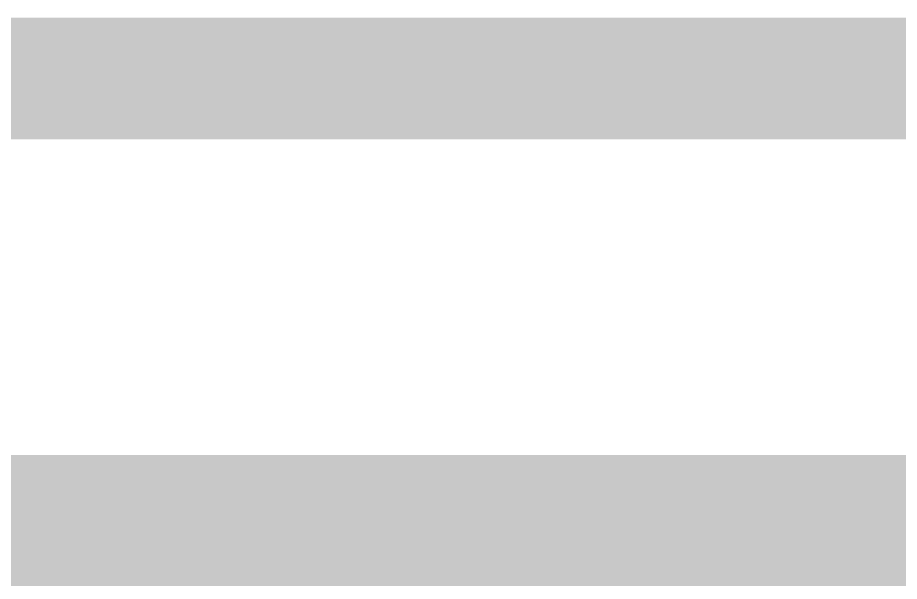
# Model space of a CAD drawing. Header units: inches. Extents: x 0.9 to 46, y 0.8 to 32.4.
# Drawn here: x 43.8892 to 44.2149, y 9.6298 to 9.8382 of the extents above; entities that cross this region are included whole.
import ezdxf

# ---------------------------------------------------------------- set-up
doc = ezdxf.new("R2010")
doc.units = ezdxf.units.IN
doc.header["$MEASUREMENT"] = 0
doc.layers.add('PDF_Solid Fills', color=7, linetype='Continuous')

msp = doc.modelspace()

# ---------------------------------------------------------------- linework, layer by layer
at = {"layer": 'PDF_Solid Fills', "lineweight": 9, "transparency": 33554559}
for points in [[(42.05427, 9.83816), (42.05427, 9.79317), (46.01568, 9.83816)], [(42.05427, 9.79317), (46.01568, 9.83816), (46.01568, 9.79317)], [(43.54746, 9.67649), (43.55767, 9.6665), (44.55089, 9.67649)], [(43.55767, 9.6665), (44.55089, 9.67649), (44.541, 9.6665)]]:
    msp.add_solid(points, dxfattribs=at)
at = {"layer": 'PDF_Solid Fills', "color": 251, "lineweight": 9, "true_color": 0x4d4d4d, "transparency": 33554559}
for points in [[(43.55256, 9.67148), (43.55256, 9.63814), (44.54579, 9.63814)], [(43.55256, 9.67148), (44.54579, 9.67148), (44.54579, 9.63814)], [(43.79249, 9.63814), (43.79919, 9.63648), (44.29916, 9.63648)], [(43.79249, 9.63814), (44.30586, 9.63814), (44.29916, 9.63648)], [(43.79919, 9.63648), (43.8043, 9.63482), (44.29405, 9.63482)], [(43.79919, 9.63648), (44.29916, 9.63648), (44.29405, 9.63482)], [(43.84769, 9.63482), (43.84769, 9.63147), (44.25098, 9.63147)], [(43.84769, 9.63482), (44.25098, 9.63482), (44.25098, 9.63147)], [(43.85407, 9.63147), (43.85918, 9.62815), (44.23917, 9.62815)], [(43.85407, 9.63147), (44.24428, 9.63147), (44.23917, 9.62815)]]:
    msp.add_solid(points, dxfattribs=at)

doc.saveas('drawing.dxf')
